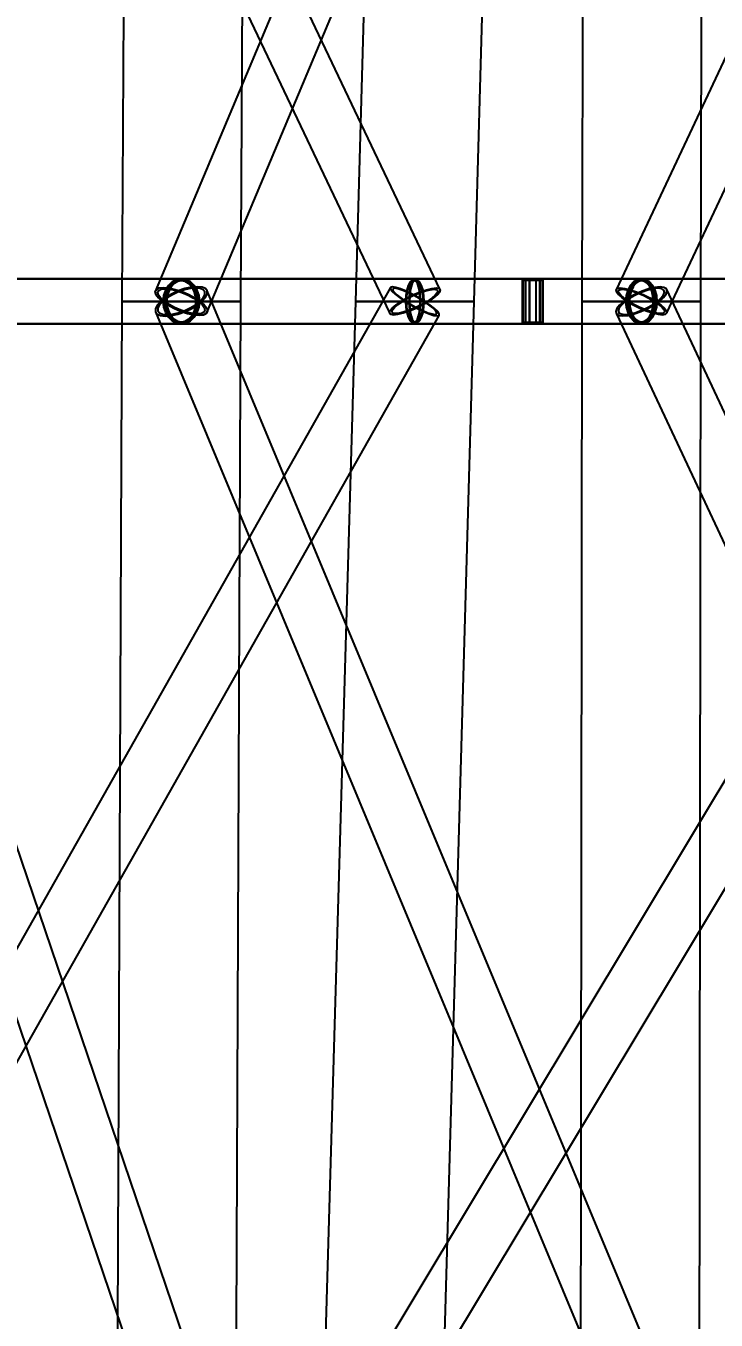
# Model space of a CAD drawing. Header units: millimetres. Extents: x -123812 to 252100, y -3000 to 639000.
# Drawn here: x -15236 to -8974, y 150756 to 162499 of the extents above; entities that cross this region are included whole.
import ezdxf

# ---------------------------------------------------------------- set-up
doc = ezdxf.new("R2010")
doc.units = ezdxf.units.MM
doc.layers.add('D-STR-DIM', color=7, linetype='Continuous', lineweight=13)
doc.layers.add('D-STR-STRC', color=7, linetype='Continuous', lineweight=25)
doc.styles.add('OpenSansCondensed-Light', font='OpenSansCondensed-Light.ttf')
doc.styles.add('TOWER_UNICODE', font='Arial Unicode.ttf')
doc.dimstyles.new('EZDXF', dxfattribs={"dimtxt": 0.25, "dimasz": 0.175, "dimexe": 0.375, "dimexo": 0.125, "dimgap": 0.1, "dimtad": 1, "dimlfac": 100, "dimzin": 12, "dimdsep": 46, "dimtxsty": 'OpenSansCondensed-Light', "dimblk": 'ARCHTICK', "dimcen": 2.5, "dimazin": 3, "dimtfac": 0.5, "dimtmove": 2, "dimatfit": 3})

# ---------------------------------------------------------------- blocks, each defined once
blk = doc.blocks.new('_ARCHTICK')
at = {"color": 0, "linetype": 'BYBLOCK', "const_width": 0.15}
blk.add_lwpolyline([(-0.5, -0.5), (0.5, 0.5)], dxfattribs=at)

msp = doc.modelspace()

# ---------------------------------------------------------------- linework, layer by layer
at = {"layer": 'D-STR-STRC'}
for points in [[(-16698.6, 169894.6), (-11938.1, 159894.6), (-11927.5, 159882.4), (-11901.9, 159878.2), (-11863, 159882.4), (-11813.6, 159894.6), (-11756.9, 159913.9), (-11696.9, 159939.1), (-11637.6, 159968.5), (-11583.1, 160000), (-11537, 160031.5), (-11502.6, 160060.9), (-11482.2, 160086.1), (-11477.1, 160105.4), (-16237.6, 170105.4)], [(-9863.8, 170088.9), (-14062.4, 160088.9), (-14056, 160062.9), (-14034, 160032.6), (-13997.8, 160000), (-13949.9, 159967.4), (-13893.5, 159937.1), (-13832.5, 159911.1), (-13771.1, 159891.1), (-13713.5, 159878.5), (-13663.5, 159874.2), (-13624.5, 159878.5), (-13599.3, 159891.1), (-13589.6, 159911.1), (-9390.9, 169911.1)], [(-5182.6, 170105.4), (-9882.5, 160105.4), (-9878.9, 160086.1), (-9859.7, 160060.9), (-9826.4, 160031.5), (-9781.2, 160000), (-9727.1, 159968.5), (-9667.9, 159939.1), (-9607.6, 159913.9), (-9550.3, 159894.6), (-9500, 159882.4), (-9459.9, 159878.2), (-9433, 159882.4), (-9420.9, 159894.6), (-4720.9, 169894.6)], [(-17268.2, 159796.8), (-13826, 159796.8), (-13782.9, 159803.7), (-13742.7, 159824), (-13708.2, 159856.3), (-13681.7, 159898.4), (-13665.1, 159947.4), (-13659.4, 160000), (-13665.1, 160052.6), (-13681.7, 160101.6), (-13708.2, 160143.7), (-13742.7, 160176), (-13782.9, 160196.3), (-13826, 160203.2), (-17268.2, 160203.2)], [(-16909.8, 159796.8), (-11707.6, 159796.8), (-11685.5, 159803.7), (-11664.8, 159824), (-11647.1, 159856.3), (-11633.5, 159898.4), (-11625, 159947.4), (-11622.1, 160000), (-11625, 160052.6), (-11633.5, 160101.6), (-11647.1, 160143.7), (-11664.8, 160176), (-11685.5, 160196.3), (-11707.6, 160203.2), (-16909.8, 160203.2)], [(-5987.8, 160203.2), (-11707.6, 160203.2), (-11721.1, 160196.3), (-11733.7, 160176), (-11744.5, 160143.7), (-11752.7, 160101.6), (-11758, 160052.6), (-11759.7, 160000), (-11758, 159947.4), (-11752.7, 159898.4), (-11744.5, 159856.3), (-11733.7, 159824), (-11721.1, 159803.7), (-11707.6, 159796.8), (-5987.8, 159796.8)], [(-4959.8, 160203.2), (-9651.7, 160203.2), (-9682, 160196.3), (-9710.2, 160176), (-9734.4, 160143.7), (-9752.9, 160101.6), (-9764.6, 160052.6), (-9768.6, 160000), (-9764.6, 159947.4), (-9752.9, 159898.4), (-9734.4, 159856.3), (-9710.2, 159824), (-9682, 159803.7), (-9651.7, 159796.8), (-4959.8, 159796.8)], [(-17143.1, 149873), (-11488, 159873), (-11486.6, 159886.1), (-11500.1, 159907), (-11527.9, 159934.3), (-11567.8, 159966), (-11617.3, 160000), (-11673, 160034), (-11731, 160065.7), (-11787.4, 160093), (-11838.4, 160113.9), (-11880.5, 160127), (-11910.7, 160131.5), (-11927.2, 160127), (-17582.3, 150127)], [(-13633.6, 150094), (-17033.8, 160094), (-17058.6, 160115.1), (-17097.6, 160128.4), (-17148.3, 160132.9), (-17207.1, 160128.4), (-17270.1, 160115.1), (-17332.9, 160094), (-17391.4, 160066.4), (-17441.4, 160034.4), (-17479.6, 160000), (-17503.5, 159965.6), (-17511.3, 159933.6), (-17502.5, 159906), (-14102.2, 149906)], [(-9429, 150094.1), (-13590.2, 160094.1), (-13605.7, 160115.3), (-13636.3, 160128.6), (-13679.7, 160133.1), (-13733.1, 160128.6), (-13792.9, 160115.3), (-13854.9, 160094.1), (-13914.9, 160066.6), (-13968.9, 160034.5), (-14013.1, 160000), (-14044.6, 159965.5), (-14061.2, 159933.4), (-14061.7, 159905.9), (-9900.5, 149905.9)], [(-6206, 160128.6), (-12212.9, 150128.6), (-12205.1, 150115.3), (-12182.9, 150094.1), (-12148, 150066.6), (-12102.6, 150034.5), (-12049.8, 150000), (-11993.3, 149965.5), (-11936.8, 149933.4), (-11884.3, 149905.9), (-11839.3, 149884.7), (-11804.9, 149871.4), (-11783.5, 149866.9), (-11776.4, 149871.4), (-5769.5, 159871.4)], [(-4735.6, 150113.9), (-9425.6, 160113.9), (-9447.5, 160127), (-9483.3, 160131.5), (-9530.5, 160127), (-9586.1, 160113.9), (-9646.1, 160093), (-9706.5, 160065.7), (-9763.1, 160034), (-9812.2, 160000), (-9850.3, 159966), (-9874.9, 159934.3), (-9884.3, 159907), (-9877.9, 159886.1), (-5187.9, 149886.1)]]:
    msp.add_lwpolyline(points, dxfattribs=at)
for points in [[(-14365.6, 160000), (-13286.3, 160000), (-13230.7, 170000), (-14308.2, 170000)], [(-12247.3, 160000), (-11168, 160000), (-10887.7, 170000), (-11965.2, 170000)], [(-10191.4, 160000), (-9112.1, 160000), (-9088.6, 170000), (-10166.1, 170000)], [(-21448.6, 159800), (-10569.6, 159800), (-10569.6, 160200), (-21448.6, 160200)], [(-19783.1, 159800), (-10543, 159800), (-10543, 160200), (-19783.1, 160200)], [(-15731.1, 159800), (-8615.1, 159800), (-8615.1, 160200), (-15731.1, 160200)], [(-13992.5, 160000), (-13986.9, 159947.4), (-13970.2, 159898.4), (-13943.8, 159856.3), (-13909.3, 159824), (-13869.1, 159803.7), (-13826, 159796.8), (-13782.9, 159803.7), (-13742.7, 159824), (-13708.2, 159856.3), (-13681.7, 159898.4), (-13665.1, 159947.4), (-13659.4, 160000), (-13665.1, 160052.6), (-13681.7, 160101.6), (-13708.2, 160143.7), (-13742.7, 160176), (-13782.9, 160196.3), (-13826, 160203.2), (-13869.1, 160196.3), (-13909.3, 160176), (-13943.8, 160143.7), (-13970.2, 160101.6), (-13986.9, 160052.6)], [(-13979.4, 160000), (-13974.2, 159951.5), (-13958.9, 159906.4), (-13934.5, 159867.6), (-13902.7, 159837.9), (-13865.7, 159819.2), (-13826, 159812.8), (-13786.3, 159819.2), (-13749.2, 159837.9), (-13717.5, 159867.6), (-13693.1, 159906.4), (-13677.7, 159951.5), (-13672.5, 160000), (-13677.7, 160048.5), (-13693.1, 160093.6), (-13717.5, 160132.4), (-13749.2, 160162.1), (-13786.3, 160180.8), (-13826, 160187.2), (-13865.7, 160180.8), (-13902.7, 160162.1), (-13934.5, 160132.4), (-13958.9, 160093.6), (-13974.2, 160048.5)], [(-13970, 160000), (-13965.1, 159947.4), (-13950.7, 159898.4), (-13927.8, 159856.3), (-13898, 159824), (-13863.3, 159803.7), (-13826, 159796.8), (-9651.7, 159796.8), (-9614.5, 159803.7), (-9579.7, 159824), (-9549.9, 159856.3), (-9527, 159898.4), (-9512.6, 159947.4), (-9507.7, 160000), (-9512.6, 160052.6), (-9527, 160101.6), (-9549.9, 160143.7), (-9579.7, 160176), (-9614.5, 160196.3), (-9651.7, 160203.2), (-13826, 160203.2), (-13863.3, 160196.3), (-13898, 160176), (-13927.8, 160143.7), (-13950.7, 160101.6), (-13965.1, 160052.6)], [(-13970, 160000), (-13965.1, 159947.4), (-13950.7, 159898.4), (-13927.8, 159856.3), (-13898, 159824), (-13863.3, 159803.7), (-13826, 159796.8), (-13788.7, 159803.7), (-13754, 159824), (-13724.1, 159856.3), (-13701.2, 159898.4), (-13686.8, 159947.4), (-13681.9, 160000), (-13686.8, 160052.6), (-13701.2, 160101.6), (-13724.1, 160143.7), (-13754, 160176), (-13788.7, 160196.3), (-13826, 160203.2), (-13863.3, 160196.3), (-13898, 160176), (-13927.8, 160143.7), (-13950.7, 160101.6), (-13965.1, 160052.6)], [(-13958.7, 160000), (-13954.1, 159951.5), (-13940.9, 159906.4), (-13919.8, 159867.6), (-13892.3, 159837.9), (-13860.3, 159819.2), (-13826, 159812.8), (-13791.6, 159819.2), (-13759.6, 159837.9), (-13732.1, 159867.6), (-13711.1, 159906.4), (-13697.8, 159951.5), (-13693.3, 160000), (-13697.8, 160048.5), (-13711.1, 160093.6), (-13732.1, 160132.4), (-13759.6, 160162.1), (-13791.6, 160180.8), (-13826, 160187.2), (-13860.3, 160180.8), (-13892.3, 160162.1), (-13919.8, 160132.4), (-13940.9, 160093.6), (-13954.1, 160048.5)], [(-11793.2, 160000), (-11790.2, 159947.4), (-11781.7, 159898.4), (-11768.1, 159856.3), (-11750.4, 159824), (-11729.8, 159803.7), (-11707.6, 159796.8), (-11685.5, 159803.7), (-11664.8, 159824), (-11647.1, 159856.3), (-11633.5, 159898.4), (-11625, 159947.4), (-11622.1, 160000), (-11625, 160052.6), (-11633.5, 160101.6), (-11647.1, 160143.7), (-11664.8, 160176), (-11685.5, 160196.3), (-11707.6, 160203.2), (-11729.8, 160196.3), (-11750.4, 160176), (-11768.1, 160143.7), (-11781.7, 160101.6), (-11790.2, 160052.6)], [(-11786.4, 160000), (-11783.7, 159951.5), (-11775.9, 159906.4), (-11763.3, 159867.6), (-11747, 159837.9), (-11728, 159819.2), (-11707.6, 159812.8), (-11687.2, 159819.2), (-11668.2, 159837.9), (-11651.9, 159867.6), (-11639.4, 159906.4), (-11631.5, 159951.5), (-11628.8, 160000), (-11631.5, 160048.5), (-11639.4, 160093.6), (-11651.9, 160132.4), (-11668.2, 160162.1), (-11687.2, 160180.8), (-11707.6, 160187.2), (-11728, 160180.8), (-11747, 160162.1), (-11763.3, 160132.4), (-11775.9, 160093.6), (-11783.7, 160048.5)], [(-11759.7, 160000), (-11758, 159947.4), (-11752.7, 159898.4), (-11744.5, 159856.3), (-11733.7, 159824), (-11721.1, 159803.7), (-11707.6, 159796.8), (-11694.1, 159803.7), (-11681.6, 159824), (-11670.8, 159856.3), (-11662.5, 159898.4), (-11657.3, 159947.4), (-11655.5, 160000), (-11657.3, 160052.6), (-11662.5, 160101.6), (-11670.8, 160143.7), (-11681.6, 160176), (-11694.1, 160196.3), (-11707.6, 160203.2), (-11721.1, 160196.3), (-11733.7, 160176), (-11744.5, 160143.7), (-11752.7, 160101.6), (-11758, 160052.6)], [(-11755.6, 160000), (-11754, 159951.5), (-11749.2, 159906.4), (-11741.6, 159867.6), (-11731.6, 159837.9), (-11720, 159819.2), (-11707.6, 159812.8), (-11695.2, 159819.2), (-11683.6, 159837.9), (-11673.7, 159867.6), (-11666, 159906.4), (-11661.2, 159951.5), (-11659.6, 160000), (-11661.2, 160048.5), (-11666, 160093.6), (-11673.7, 160132.4), (-11683.6, 160162.1), (-11695.2, 160180.8), (-11707.6, 160187.2), (-11720, 160180.8), (-11731.6, 160162.1), (-11741.6, 160132.4), (-11749.2, 160093.6), (-11754, 160048.5)], [(-10543, 160200), (-10733.5, 160200), (-10733.5, 159800), (-10543, 159800)], [(-10548.7, 160188), (-10727.8, 160188), (-10727.8, 159812), (-10548.7, 159812)], [(-10569.6, 160200), (-10706.9, 160200), (-10706.9, 159800), (-10569.6, 159800)], [(-10573.7, 160188), (-10702.8, 160188), (-10702.8, 159812), (-10573.7, 159812)], [(-10670.1, 159800), (31.9, 159800), (31.9, 160200), (-10670.1, 160200)], [(-10606.4, 160200), (-10670.1, 160200), (-10670.1, 159800), (-10606.4, 159800)], [(-10608.3, 160188), (-10668.2, 160188), (-10668.2, 159812), (-10608.3, 159812)], [(-9795.8, 160000), (-9790.9, 159947.4), (-9776.5, 159898.4), (-9753.6, 159856.3), (-9723.7, 159824), (-9689, 159803.7), (-9651.7, 159796.8), (-9614.5, 159803.7), (-9579.7, 159824), (-9549.9, 159856.3), (-9527, 159898.4), (-9512.6, 159947.4), (-9507.7, 160000), (-9512.6, 160052.6), (-9527, 160101.6), (-9549.9, 160143.7), (-9579.7, 160176), (-9614.5, 160196.3), (-9651.7, 160203.2), (-9689, 160196.3), (-9723.7, 160176), (-9753.6, 160143.7), (-9776.5, 160101.6), (-9790.9, 160052.6)], [(-9784.4, 160000), (-9779.9, 159951.5), (-9766.6, 159906.4), (-9745.6, 159867.6), (-9718.1, 159837.9), (-9686.1, 159819.2), (-9651.7, 159812.8), (-9617.4, 159819.2), (-9585.4, 159837.9), (-9557.9, 159867.6), (-9536.8, 159906.4), (-9523.6, 159951.5), (-9519, 160000), (-9523.6, 160048.5), (-9536.8, 160093.6), (-9557.9, 160132.4), (-9585.4, 160162.1), (-9617.4, 160180.8), (-9651.7, 160187.2), (-9686.1, 160180.8), (-9718.1, 160162.1), (-9745.6, 160132.4), (-9766.6, 160093.6), (-9779.9, 160048.5)], [(-9768.6, 160000), (-9764.6, 159947.4), (-9752.9, 159898.4), (-9734.4, 159856.3), (-9710.2, 159824), (-9682, 159803.7), (-9651.7, 159796.8), (-9621.5, 159803.7), (-9593.3, 159824), (-9569.1, 159856.3), (-9550.5, 159898.4), (-9538.9, 159947.4), (-9534.9, 160000), (-9538.9, 160052.6), (-9550.5, 160101.6), (-9569.1, 160143.7), (-9593.3, 160176), (-9621.5, 160196.3), (-9651.7, 160203.2), (-9682, 160196.3), (-9710.2, 160176), (-9734.4, 160143.7), (-9752.9, 160101.6), (-9764.6, 160052.6)], [(-9759.4, 160000), (-9755.7, 159951.5), (-9745, 159906.4), (-9727.9, 159867.6), (-9705.6, 159837.9), (-9679.6, 159819.2), (-9651.7, 159812.8), (-9623.9, 159819.2), (-9597.9, 159837.9), (-9575.6, 159867.6), (-9558.5, 159906.4), (-9547.7, 159951.5), (-9544.1, 160000), (-9547.7, 160048.5), (-9558.5, 160093.6), (-9575.6, 160132.4), (-9597.9, 160162.1), (-9623.9, 160180.8), (-9651.7, 160187.2), (-9679.6, 160180.8), (-9705.6, 160162.1), (-9727.9, 160132.4), (-9745, 160093.6), (-9755.7, 160048.5)], [(-13654.2, 160000), (-13618, 159967.4), (-13595.9, 159937.1), (-13589.6, 159911.1), (-13599.3, 159891.1), (-13624.5, 159878.5), (-13663.5, 159874.2), (-13713.5, 159878.5), (-13771.1, 159891.1), (-13832.5, 159911.1), (-13893.5, 159937.1), (-13949.9, 159967.4), (-13997.8, 160000), (-14034, 160032.6), (-14056, 160062.9), (-14062.4, 160088.9), (-14052.6, 160108.9), (-14027.4, 160121.5), (-13988.5, 160125.8), (-13938.5, 160121.5), (-13880.8, 160108.9), (-13819.4, 160088.9), (-13758.4, 160062.9), (-13702.1, 160032.6)], [(-14013.1, 160000), (-14044.6, 159965.5), (-14061.2, 159933.4), (-14061.7, 159905.9), (-14046.2, 159884.7), (-14015.7, 159871.4), (-13972.3, 159866.9), (-13918.8, 159871.4), (-13859.1, 159884.7), (-13797.1, 159905.9), (-13737.1, 159933.4), (-13683.1, 159965.5), (-13638.8, 160000), (-13607.4, 160034.5), (-13590.8, 160066.6), (-13590.2, 160094.1), (-13605.7, 160115.3), (-13636.3, 160128.6), (-13679.7, 160133.1), (-13733.1, 160128.6), (-13792.9, 160115.3), (-13854.9, 160094.1), (-13914.9, 160066.6), (-13968.9, 160034.5)], [(-13671.1, 160000), (-13638.4, 159970.6), (-13618.6, 159943.3), (-13612.8, 159919.8), (-13621.6, 159901.8), (-13644.3, 159890.5), (-13679.4, 159886.6), (-13724.5, 159890.5), (-13776.5, 159901.8), (-13831.9, 159919.8), (-13886.9, 159943.3), (-13937.7, 159970.6), (-13980.9, 160000), (-14013.5, 160029.4), (-14033.4, 160056.7), (-14039.1, 160080.2), (-14030.3, 160098.2), (-14007.6, 160109.5), (-13972.5, 160113.4), (-13927.4, 160109.5), (-13875.4, 160098.2), (-13820.1, 160080.2), (-13765.1, 160056.7), (-13714.3, 160029.4)], [(-13994.7, 160000), (-14023.1, 159968.9), (-14038, 159940), (-14038.5, 159915.1), (-14024.5, 159896.1), (-13997, 159884.1), (-13957.9, 159880), (-13909.7, 159884.1), (-13855.8, 159896.1), (-13799.9, 159915.1), (-13745.8, 159940), (-13697.1, 159968.9), (-13657.3, 160000), (-13628.9, 160031.1), (-13613.9, 160060), (-13613.4, 160084.9), (-13627.4, 160103.9), (-13654.9, 160115.9), (-13694.1, 160120), (-13742.3, 160115.9), (-13796.1, 160103.9), (-13852, 160084.9), (-13906.1, 160060), (-13954.8, 160031.1)], [(-11583.1, 160000), (-11637.6, 159968.5), (-11696.9, 159939.1), (-11756.9, 159913.9), (-11813.6, 159894.6), (-11863, 159882.4), (-11901.9, 159878.2), (-11927.5, 159882.4), (-11938.1, 159894.6), (-11933.1, 159913.9), (-11912.6, 159939.1), (-11878.2, 159968.5), (-11832.2, 160000), (-11777.6, 160031.5), (-11718.3, 160060.9), (-11658.3, 160086.1), (-11601.7, 160105.4), (-11552.2, 160117.6), (-11513.3, 160121.8), (-11487.7, 160117.6), (-11477.1, 160105.4), (-11482.2, 160086.1), (-11502.6, 160060.9), (-11537, 160031.5)], [(-11797.9, 160000), (-11742.3, 159966), (-11684.2, 159934.3), (-11627.8, 159907), (-11576.8, 159886.1), (-11534.8, 159873), (-11504.5, 159868.5), (-11488, 159873), (-11486.6, 159886.1), (-11500.1, 159907), (-11527.9, 159934.3), (-11567.8, 159966), (-11617.3, 160000), (-11673, 160034), (-11731, 160065.7), (-11787.4, 160093), (-11838.4, 160113.9), (-11880.5, 160127), (-11910.7, 160131.5), (-11927.2, 160127), (-11928.7, 160113.9), (-11915.1, 160093), (-11887.4, 160065.7), (-11847.4, 160034)], [(-11595.3, 160000), (-11644.5, 159971.6), (-11697.9, 159945.1), (-11752.1, 159922.4), (-11803.2, 159904.9), (-11847.7, 159894), (-11882.8, 159890.2), (-11905.9, 159894), (-11915.4, 159904.9), (-11910.9, 159922.4), (-11892.4, 159945.1), (-11861.4, 159971.6), (-11819.9, 160000), (-11770.8, 160028.4), (-11717.3, 160054.9), (-11663.2, 160077.6), (-11612.1, 160095.1), (-11567.5, 160106), (-11532.5, 160109.8), (-11509.4, 160106), (-11499.8, 160095.1), (-11504.4, 160077.6), (-11522.8, 160054.9), (-11553.8, 160028.4)], [(-11789, 160000), (-11738.8, 159969.3), (-11686.5, 159940.7), (-11635.7, 159916.2), (-11589.7, 159897.3), (-11551.8, 159885.5), (-11524.5, 159881.5), (-11509.7, 159885.5), (-11508.3, 159897.3), (-11520.6, 159916.2), (-11545.6, 159940.7), (-11581.6, 159969.3), (-11626.2, 160000), (-11676.4, 160030.7), (-11728.7, 160059.3), (-11779.6, 160083.8), (-11825.5, 160102.7), (-11863.4, 160114.5), (-11890.8, 160118.5), (-11905.6, 160114.5), (-11906.9, 160102.7), (-11894.7, 160083.8), (-11869.7, 160059.3), (-11833.6, 160030.7)], [(-9812.2, 160000), (-9850.3, 159966), (-9874.9, 159934.3), (-9884.3, 159907), (-9877.9, 159886.1), (-9856, 159873), (-9820.2, 159868.5), (-9772.9, 159873), (-9717.4, 159886.1), (-9657.4, 159907), (-9597, 159934.3), (-9540.3, 159966), (-9491.3, 160000), (-9453.1, 160034), (-9428.5, 160065.7), (-9419.1, 160093), (-9425.6, 160113.9), (-9447.5, 160127), (-9483.3, 160131.5), (-9530.5, 160127), (-9586.1, 160113.9), (-9646.1, 160093), (-9706.5, 160065.7), (-9763.1, 160034)], [(-9522.3, 160000), (-9477.1, 159968.5), (-9443.7, 159939.1), (-9424.6, 159913.9), (-9420.9, 159894.6), (-9433, 159882.4), (-9459.9, 159878.2), (-9500, 159882.4), (-9550.3, 159894.6), (-9607.6, 159913.9), (-9667.9, 159939.1), (-9727.1, 159968.5), (-9781.2, 160000), (-9826.4, 160031.5), (-9859.7, 160060.9), (-9878.9, 160086.1), (-9882.5, 160105.4), (-9870.5, 160117.6), (-9843.5, 160121.8), (-9803.5, 160117.6), (-9753.1, 160105.4), (-9695.8, 160086.1), (-9635.5, 160060.9), (-9576.4, 160031.5)], [(-9796.4, 160000), (-9830.8, 159969.3), (-9853, 159940.7), (-9861.4, 159916.2), (-9855.6, 159897.3), (-9835.9, 159885.5), (-9803.6, 159881.5), (-9761, 159885.5), (-9710.9, 159897.3), (-9656.8, 159916.2), (-9602.4, 159940.7), (-9551.3, 159969.3), (-9507.1, 160000), (-9472.7, 160030.7), (-9450.5, 160059.3), (-9442, 160083.8), (-9447.9, 160102.7), (-9467.6, 160114.5), (-9499.8, 160118.5), (-9542.5, 160114.5), (-9592.5, 160102.7), (-9646.6, 160083.8), (-9701.1, 160059.3), (-9752.2, 160030.7)], [(-9535, 160000), (-9494.3, 159971.6), (-9464.2, 159945.1), (-9446.9, 159922.4), (-9443.6, 159904.9), (-9454.5, 159894), (-9478.8, 159890.2), (-9514.9, 159894), (-9560.3, 159904.9), (-9612, 159922.4), (-9666.3, 159945.1), (-9719.7, 159971.6), (-9768.4, 160000), (-9809.2, 160028.4), (-9839.2, 160054.9), (-9856.5, 160077.6), (-9859.8, 160095.1), (-9849, 160106), (-9824.7, 160109.8), (-9788.6, 160106), (-9743.1, 160095.1), (-9691.5, 160077.6), (-9637.1, 160054.9), (-9583.8, 160028.4)], [(-14408.5, 150000), (-13327.3, 150000), (-13286.3, 160000), (-14365.6, 160000)], [(-13286.3, 160000), (-13304.7, 160000), (-13358.6, 160000), (-13444.4, 160000), (-13556.1, 160000), (-13686.3, 160000), (-13826, 160000), (-13965.7, 160000), (-14095.8, 160000), (-14207.6, 160000), (-14293.3, 160000), (-14347.3, 160000), (-14365.6, 160000), (-14347.3, 160000), (-14293.3, 160000), (-14207.6, 160000), (-14095.8, 160000), (-13965.7, 160000), (-13826, 160000), (-13686.3, 160000), (-13556.1, 160000), (-13444.4, 160000), (-13358.6, 160000), (-13304.7, 160000)], [(-12535.2, 150000), (-11454, 150000), (-11168, 160000), (-12247.3, 160000)], [(-11168, 160000), (-11186.3, 160000), (-11240.3, 160000), (-11326, 160000), (-11437.8, 160000), (-11567.9, 160000), (-11707.6, 160000), (-11847.3, 160000), (-11977.4, 160000), (-12089.2, 160000), (-12175, 160000), (-12228.9, 160000), (-12247.3, 160000), (-12228.9, 160000), (-12175, 160000), (-12089.2, 160000), (-11977.4, 160000), (-11847.3, 160000), (-11707.6, 160000), (-11567.9, 160000), (-11437.8, 160000), (-11326, 160000), (-11240.3, 160000), (-11186.3, 160000)], [(-10205.4, 150000), (-9124.2, 150000), (-9112.1, 160000), (-10191.4, 160000)], [(-9112.1, 160000), (-9130.5, 160000), (-9184.4, 160000), (-9270.1, 160000), (-9381.9, 160000), (-9512.1, 160000), (-9651.7, 160000), (-9791.4, 160000), (-9921.6, 160000), (-10033.3, 160000), (-10119.1, 160000), (-10173, 160000), (-10191.4, 160000), (-10173, 160000), (-10119.1, 160000), (-10033.3, 160000), (-9921.6, 160000), (-9791.4, 160000), (-9651.7, 160000), (-9512.1, 160000), (-9381.9, 160000), (-9270.1, 160000), (-9184.4, 160000), (-9130.5, 160000)]]:
    msp.add_lwpolyline(points, close=True, dxfattribs=at)

# ---------------------------------------------------------------- dimensions: what is measured, and where the dimension line sits
at = {"layer": 'D-STR-DIM'}
msp.add_linear_dim(base=(-112000, 0), p1=(0, 0), p2=(0, 634000), angle=90, dimstyle='EZDXF', override={"dimtxt": 8400, "dimasz": 3750, "dimexe": 2100, "dimexo": 1800, "dimgap": 2100, "dimtad": 1, "dimdec": 0, "dimlfac": 1, "dimlunit": 2, "dimtxsty": 'TOWER_UNICODE', "dimclrd": 7, "dimclre": 7, "dimclrt": 7}, dxfattribs=at).render()

doc.saveas('drawing.dxf')
